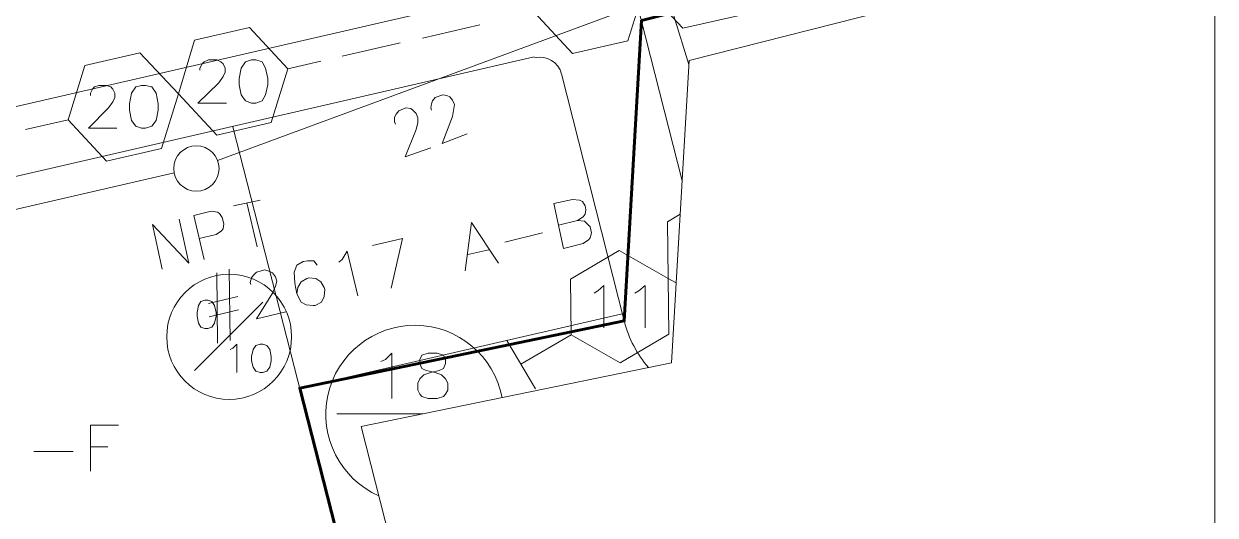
# Model space of a CAD drawing. Header units: millimetres. Extents: x 0.09 to 0.957, y 0.015 to 0.727.
# Drawn here: x 0.7763 to 0.9566, y 0.1853 to 0.2596 of the extents above; entities that cross this region are included whole.
import ezdxf

# ---------------------------------------------------------------- set-up
doc = ezdxf.new("R2010")
doc.units = ezdxf.units.MM
for name, color, linetype in [('PDF_0', 7, 'Continuous'), ('PDF_s48$BOUNDARY-NODE', 3, 'Continuous'), ('PDF_s48$HCOUNT', 1, 'Continuous'), ('PDF_s48$Passives-TapOffs', 7, 'Continuous'), ('PDF_s48$POLE', 7, 'Continuous'), ('PDF_s48$STRAND', 7, 'Continuous'), ('PDF_s48$Symbols-EndOfLine', 7, 'Continuous'), ('PDF_s48$Symbols-SelfTerminating', 7, 'Continuous')]:
    doc.layers.add(name, color=color, linetype=linetype)
for name, color, linetype, true_color in [('PDF_s48$Cable-565', 23, 'Continuous', 0xdd8a6e), ('PDF_s48$LOTS', 254, 'Continuous', 0xdcdcdc), ('PDF_s48$ROAD', 8, 'Continuous', 0x808080), ('PDF_s48$SDU', 157, 'Continuous', 0x396472)]:
    doc.layers.add(name, color=color, linetype=linetype, true_color=true_color)

msp = doc.modelspace()

# ---------------------------------------------------------------- linework, layer by layer
at = {"layer": 'PDF_0', "lineweight": 0, "const_width": 0.000105595703125}
msp.add_lwpolyline([(0.9565052685546787, 0.7268272021484308), (0.9565052685546787, 0.0151121630859374), (0.0903037158203117, 0.0151121630859374), (0.0903037158203117, 0.7268272021484308)], close=True, dxfattribs=at)
at = {"layer": 'PDF_0', "lineweight": 9}
msp.add_lwpolyline([(0.6175958593749943, 0.7194883007812435), (0.667225839843744, 0.5033338964843704), (0.7941518749999928, 0.5325839062499951), (0.8687024414062419, 0.5623618945312449), (0.9358613085937413, 0.2986894238281223), (0.9430418164062412, 0.2708121582031225), (0.8769389062499918, 0.2540224414062476), (0.8742990136718669, 0.2082995019531231), (0.8273089257812424, 0.1986902929687482), (0.8367069433593673, 0.1618373925781235), (0.6410381054687441, 0.1588807128906235), (0.5803205761718697, 0.1354384667968738)], dxfattribs=at)
at = {"layer": 'PDF_s48$BOUNDARY-NODE', "lineweight": 60}
msp.add_lwpolyline([(0.8998531738281167, 0.4093537207031213), (0.9285752050781164, 0.2967887011718723), (0.9337493945312413, 0.2763031347656224), (0.869758398437492, 0.2600413964843726), (0.8671185058593669, 0.2146352441406231), (0.8180165039062424, 0.2044980566406231), (0.8269921386718673, 0.1693346874999985), (0.7487457226562431, 0.1680675390624985)], dxfattribs=at)
at = {"layer": 'PDF_s48$Cable-565', "lineweight": 13}
for points in [[(0.8452601953124922, 0.2594078222656226), (0.8366013476562422, 0.2574015039062476)], [(0.8332222851562423, 0.2566623339843726), (0.8244578417968673, 0.2546560156249977)], [(0.8211843749999923, 0.2539168457031227), (0.8162213769531174, 0.2527552929687476)], [(0.7829587304687428, 0.2450468066406227), (0.7765173925781178, 0.2435684667968728)]]:
    msp.add_lwpolyline(points, dxfattribs=at)
at = {"layer": 'PDF_s48$HCOUNT', "lineweight": 9}
for points in [[(0.8124199316406174, 0.217486328124998), (0.8020715527343675, 0.207137949218748)], [(0.8074569335937425, 0.2103058203124981), (0.8078793164062426, 0.210517011718748), (0.8085128906249925, 0.211150585937498), (0.8085128906249925, 0.2068211621093731)]]:
    msp.add_lwpolyline(points, dxfattribs=at)
for points in [[(0.8036554882812424, 0.217803115234373), (0.8040778710937425, 0.217803115234373), (0.8047114453124926, 0.217591923828123), (0.8051338281249925, 0.216958349609373), (0.8053450195312425, 0.2159023925781231), (0.8053450195312425, 0.215374414062498), (0.8051338281249925, 0.214318457031248), (0.8047114453124926, 0.213684882812498), (0.8040778710937425, 0.2134736914062481), (0.8036554882812424, 0.2134736914062481), (0.8030219140624925, 0.213684882812498), (0.8027051269531176, 0.214318457031248), (0.8024939355468677, 0.215374414062498), (0.8024939355468677, 0.2159023925781231), (0.8027051269531176, 0.216958349609373), (0.8030219140624925, 0.217591923828123)], [(0.8119975488281173, 0.211150585937498), (0.8124199316406174, 0.211150585937498), (0.8130535058593675, 0.2109393945312481), (0.8134758886718675, 0.2103058203124981), (0.8136870800781174, 0.2092498632812481), (0.8136870800781174, 0.2086162890624981), (0.8134758886718675, 0.2076659277343731), (0.8130535058593675, 0.2070323535156231), (0.8124199316406174, 0.2068211621093731), (0.8119975488281173, 0.2068211621093731), (0.8113639746093674, 0.2070323535156231), (0.8109415917968675, 0.2076659277343731), (0.8107304003906175, 0.2086162890624981), (0.8107304003906175, 0.2092498632812481), (0.8109415917968675, 0.2103058203124981), (0.8113639746093674, 0.2109393945312481)]]:
    msp.add_lwpolyline(points, close=True, dxfattribs=at)
msp.add_circle((0.8073295854868655, 0.212238394080621), 0.0094508149037519, dxfattribs=at)
at = {"layer": 'PDF_s48$LOTS', "lineweight": 0}
for points in [[(0.8269921386718673, 0.1693346874999985), (0.8078793164062426, 0.2439908496093727)], [(0.866801718749992, 0.215691201171873), (0.8180165039062424, 0.2044980566406231)]]:
    msp.add_lwpolyline(points, dxfattribs=at)
at = {"layer": 'PDF_s48$Passives-TapOffs', "lineweight": 9}
for points in [[(0.875988544921867, 0.2588798437499976), (0.870180781249992, 0.2651099902343725), (0.8727150781249919, 0.2733464550781225), (0.8809515429687419, 0.2752471777343724), (0.8867593066406168, 0.2690170312499975), (0.8843306054687419, 0.2607805664062476)], [(0.8593044238281171, 0.2550783984374976), (0.8534966601562421, 0.2613085449218726), (0.8560309570312421, 0.2694394140624975), (0.864373017578117, 0.2713401367187475), (0.870180781249992, 0.2651099902343725), (0.867646484374992, 0.2569791210937477)], [(0.8054506152343675, 0.2427237011718728), (0.7996428515624926, 0.2489538476562477), (0.8020715527343675, 0.2570847167968726), (0.8104136132812424, 0.2589854394531226), (0.8162213769531174, 0.2527552929687476), (0.8136870800781174, 0.2446244238281228)], [(0.7887664941406177, 0.2388166601562478), (0.7829587304687428, 0.2450468066406227), (0.7854930273437429, 0.2532832714843727), (0.7938350878906179, 0.2551839941406226), (0.7996428515624926, 0.2489538476562477), (0.7971085546874928, 0.2407173828124978)], [(0.8107304003906175, 0.2541280371093726), (0.8113639746093674, 0.2541280371093726), (0.8123143359374925, 0.2538112499999976), (0.8128423144531174, 0.2528608886718727), (0.8131591015624925, 0.2512769531249977), (0.8131591015624925, 0.2503265917968727), (0.8128423144531174, 0.2488482519531227), (0.8123143359374925, 0.2478978906249977), (0.8113639746093674, 0.2475811035156227), (0.8107304003906175, 0.2475811035156227), (0.8097800390624925, 0.2478978906249977), (0.8091464648437424, 0.2488482519531227), (0.8088296777343675, 0.2503265917968727), (0.8088296777343675, 0.2512769531249977), (0.8091464648437424, 0.2528608886718727), (0.8097800390624925, 0.2538112499999976)], [(0.7940462792968677, 0.2502209960937477), (0.7946798535156177, 0.2502209960937477), (0.7956302148437427, 0.2500098046874977), (0.7962637890624926, 0.2490594433593727), (0.7965805761718677, 0.2474755078124977), (0.7965805761718677, 0.2465251464843727), (0.7962637890624926, 0.2449412109374978), (0.7956302148437427, 0.2440964453124978), (0.7946798535156177, 0.2437796582031227), (0.7940462792968677, 0.2437796582031227), (0.7932015136718678, 0.2440964453124978), (0.7925679394531177, 0.2449412109374978), (0.7922511523437427, 0.2465251464843727), (0.7922511523437427, 0.2474755078124977), (0.7925679394531177, 0.2490594433593727), (0.7932015136718678, 0.2500098046874977)], [(0.866484931640617, 0.2082995019531231), (0.859093232421867, 0.2125233300781231), (0.8589876367187422, 0.220970986328123), (0.8663793359374921, 0.2253004101562479), (0.8737710351562419, 0.2210765820312479), (0.873876630859367, 0.2126289257812481)]]:
    msp.add_lwpolyline(points, close=True, dxfattribs=at)
for points in [[(0.8029163183593675, 0.2525441015624977), (0.8029163183593675, 0.2528608886718727), (0.8032331054687425, 0.2534944628906226), (0.8035498925781176, 0.2538112499999976), (0.8041834667968675, 0.2541280371093726), (0.8054506152343675, 0.2541280371093726), (0.8060841894531175, 0.2538112499999976), (0.8064009765624925, 0.2534944628906226), (0.8067177636718675, 0.2528608886718727), (0.8067177636718675, 0.2522273144531227), (0.8064009765624925, 0.2515937402343727), (0.8057674023437424, 0.2506433789062477), (0.8025995312499926, 0.2475811035156227), (0.8069289550781173, 0.2475811035156227)], [(0.7863377929687428, 0.2487426562499977), (0.7863377929687428, 0.2490594433593727), (0.7866545800781177, 0.2496930175781227), (0.7869713671874928, 0.2500098046874977), (0.7876049414062427, 0.2502209960937477), (0.7887664941406177, 0.2502209960937477), (0.7894000683593677, 0.2500098046874977), (0.7897168554687428, 0.2496930175781227), (0.7900336425781177, 0.2490594433593727), (0.7900336425781177, 0.2484258691406227), (0.7897168554687428, 0.2477922949218727), (0.7890832812499928, 0.2468419335937477), (0.7860210058593678, 0.2437796582031227), (0.7903504296874928, 0.2437796582031227)], [(0.8749972751736724, 0.2203933911643938), (0.8737710351562419, 0.2210765820312479), (0.8736654394531168, 0.2296298339843728), (0.8755958378012474, 0.2307604958739921)], [(0.8625778906249919, 0.218859072265623), (0.863105869140617, 0.2191758593749979), (0.8640562304687421, 0.2200206249999979), (0.8640562304687421, 0.213579287109373)], [(0.8687024414062419, 0.218859072265623), (0.8693360156249919, 0.2191758593749979), (0.870286376953117, 0.2200206249999979), (0.870286376953117, 0.213579287109373)]]:
    msp.add_lwpolyline(points, dxfattribs=at)
at = {"layer": 'PDF_s48$POLE', "lineweight": 0}
for points in [[(0.8119975488281173, 0.2329033007812479), (0.8079849121093674, 0.2320585351562479)], [(0.8035498925781176, 0.2239276660156229), (0.8019659570312425, 0.2305801953124979), (0.8046058496093674, 0.2312137695312479), (0.8055562109374927, 0.2311081738281229), (0.8058729980468676, 0.2308969824218729), (0.8062953808593675, 0.2302634082031228), (0.8065065722656175, 0.2293130468749979), (0.8064009765624925, 0.2285738769531229), (0.8061897851562425, 0.2282570898437479), (0.8053450195312425, 0.2277291113281229), (0.8028107226562426, 0.2270955371093729)], [(0.8115751660156174, 0.2258283886718729), (0.8099912304687426, 0.2324809179687479)], [(0.7972141503906177, 0.222449326171873), (0.7957358105468677, 0.2292074511718729), (0.8012267871093676, 0.2233996874999979), (0.7997484472656177, 0.2300522167968729)]]:
    msp.add_lwpolyline(points, dxfattribs=at)
msp.add_circle((0.8023664252364155, 0.2376879776454799), 0.0034318345514775, dxfattribs=at)
at = {"layer": 'PDF_s48$ROAD', "lineweight": 0}
for points in [[(0.8758873329919641, 0.2358091925772078), (0.8133702929687425, 0.4810532031249956)], [(0.850751171874992, 0.2644764160156225), (0.7004884863281186, 0.2299466210937479), (0.7030227832031186, 0.219915029296873), (0.8534966601562421, 0.2545504199218727)], [(0.8671185058593669, 0.2146352441406231), (0.857614892578117, 0.2520161230468727)]]:
    msp.add_lwpolyline(points, dxfattribs=at)
for centre, radius, start, end in [((0.8543216058015778, 0.2510991695989997), 0.0034318609827325, 14.29871496148741, 102.9473784259998), ((0.8837839900389081, 0.2187855957271057), 0.0171593021789516, 194.2987078062093, 220.7644229722157)]:
    msp.add_arc(centre, radius, start, end, dxfattribs=at)
at = {"layer": 'PDF_s48$SDU', "lineweight": 0}
for points in [[(0.860043593749992, 0.2298410253906229), (0.861099550781242, 0.2297354296874979), (0.861944316406242, 0.2288906640624979), (0.862155507812492, 0.2279403027343729), (0.861944316406242, 0.2272011328124979), (0.8617331249999921, 0.2268843457031229), (0.860888359374992, 0.226356367187498), (0.857931679687492, 0.2256171972656229), (0.8564533398437422, 0.2323753222656228), (0.8593044238281171, 0.2330088964843728), (0.860360380859367, 0.2329033007812479), (0.8607827636718671, 0.2326921093749978), (0.861205146484367, 0.2320585351562479), (0.861310742187492, 0.2314249609374979), (0.861205146484367, 0.2307913867187479), (0.860888359374992, 0.2303690039062479), (0.860043593749992, 0.2298410253906229), (0.8571925097656171, 0.2291018554687479)], [(0.8430426855468672, 0.2222381347656229), (0.8439930468749922, 0.2295242382812479), (0.8481112792968672, 0.2233996874999979)], [(0.8547638085937421, 0.2279403027343729), (0.8490616406249921, 0.2265675585937479)], [(0.8289984570312423, 0.226039580078123), (0.8335390722656173, 0.2270955371093729), (0.8318495410156174, 0.219598242187498)], [(0.8466329394531172, 0.2254060058593729), (0.8434650683593671, 0.2246668359374979)], [(0.8175941210937425, 0.218753476562498), (0.8172773339843676, 0.220337412109373), (0.8171717382812425, 0.222026943359373), (0.8175941210937425, 0.2230829003906229), (0.8185444824218674, 0.223610878906248), (0.8191780566406174, 0.2237164746093729), (0.8201284179687425, 0.2237164746093729), (0.8206563964843674, 0.2230829003906229)], [(0.8239298632812424, 0.2235052832031229), (0.8244578417968673, 0.2239276660156229), (0.8251970117187424, 0.2251948144531229), (0.8267809472656173, 0.218436689453123)], [(0.8055562109374927, 0.2112561816406231), (0.8054506152343675, 0.2219213476562479)], [(0.8074569335937425, 0.211678564453123), (0.8073513378906175, 0.222449326171873)], [(0.8106248046874927, 0.2201262207031229), (0.8105192089843676, 0.2204430078124979), (0.8107304003906175, 0.221182177734373), (0.8109415917968675, 0.221498964843748), (0.8114695703124926, 0.222026943359373), (0.8127367187499924, 0.222343730468748), (0.8134758886718675, 0.222132539062498), (0.8138982714843676, 0.2219213476562479), (0.8143206542968675, 0.2212877734374979), (0.8145318457031175, 0.2206541992187479), (0.8143206542968675, 0.219915029296873), (0.8138982714843676, 0.218859072265623), (0.8114695703124926, 0.214952031249998), (0.8159045898437424, 0.216007988281248)], [(0.8086184863281175, 0.218331093749998), (0.8041834667968675, 0.217275136718748)], [(0.8087240820312425, 0.216324775390623), (0.8042890624999925, 0.2152688183593731)], [(0.7863377929687428, 0.1919321679687482), (0.7863377929687428, 0.1989014843749982), (0.7905616210937428, 0.1989014843749982)], [(0.7836979003906178, 0.1948888476562482), (0.7777845410156179, 0.1948888476562482)], [(0.7889776855468678, 0.1956280175781232), (0.7863377929687428, 0.1956280175781232)]]:
    msp.add_lwpolyline(points, dxfattribs=at)
msp.add_lwpolyline([(0.8176997167968675, 0.219703837890623), (0.8182276953124924, 0.220548603515623), (0.8190724609374925, 0.2210765820312479), (0.8193892480468674, 0.221182177734373), (0.8204452050781174, 0.2210765820312479), (0.8211843749999923, 0.220548603515623), (0.8217123535156174, 0.219703837890623), (0.8218179492187424, 0.219387050781248), (0.8217123535156174, 0.218331093749998), (0.8212899707031175, 0.217486328124998), (0.8203396093749923, 0.216958349609373), (0.8200228222656173, 0.216958349609373), (0.8189668652343675, 0.217063945312498), (0.8182276953124924, 0.217486328124998), (0.8175941210937425, 0.218753476562498)], close=True, dxfattribs=at)
at = {"layer": 'PDF_s48$STRAND', "color": 254, "lineweight": 0, "true_color": 0xdcdcdc}
for points in [[(0.8055562109374927, 0.2389222558593728), (0.8703919726562419, 0.2627868847656225)], [(0.8746158007812418, 0.2607805664062476), (0.8769032811260736, 0.2534054142599802)], [(0.7320616015624932, 0.221604560546873), (0.7990092773437426, 0.2370215332031228)]]:
    msp.add_lwpolyline(points, dxfattribs=at)
at = {"layer": 'PDF_s48$STRAND', "lineweight": 0}
for points in [[(0.8379740917968673, 0.2465251464843727), (0.8378684960937421, 0.2468419335937477), (0.8379740917968673, 0.2474755078124977), (0.8380796874999923, 0.2478978906249977), (0.8385020703124922, 0.2484258691406227), (0.8396636230468671, 0.2488482519531227), (0.8402971972656171, 0.2487426562499977), (0.8407195800781172, 0.2485314648437477), (0.8411419628906172, 0.2480034863281227), (0.8414587499999923, 0.2473699121093727), (0.8413531542968673, 0.2467363378906227), (0.8411419628906172, 0.2455747851562477), (0.8395580273437422, 0.2414565527343728), (0.8433594726562422, 0.2429348925781228)], [(0.8324831152343674, 0.2444132324218727), (0.8323775195312423, 0.2447300195312477), (0.8323775195312423, 0.2454691894531227), (0.8325887109374923, 0.2458915722656227), (0.8330110937499924, 0.2464195507812477), (0.8340670507812422, 0.2468419335937477), (0.8348062207031173, 0.2467363378906227), (0.8351230078124922, 0.2465251464843727), (0.8356509863281173, 0.2459971679687477), (0.8358621777343673, 0.2453635937499977), (0.8358621777343673, 0.2446244238281228), (0.8356509863281173, 0.2435684667968728), (0.8339614550781174, 0.2394502343749978), (0.8378684960937421, 0.2408229785156228)]]:
    msp.add_lwpolyline(points, dxfattribs=at)
at = {"layer": 'PDF_s48$Symbols-EndOfLine', "lineweight": 9}
msp.add_lwpolyline([(0.8302656054687423, 0.2085106933593731), (0.8310047753906173, 0.2088274804687481), (0.8319551367187422, 0.2097778417968731), (0.8319551367187422, 0.2029141210937482)], dxfattribs=at)
msp.add_lwpolyline([(0.8374461132812422, 0.2097778417968731), (0.8388188574218672, 0.2097778417968731), (0.8397692187499922, 0.2094610546874981), (0.8400860058593671, 0.2088274804687481), (0.8400860058593671, 0.2081939062499981), (0.8397692187499922, 0.2074547363281231), (0.8391356445312421, 0.207137949218748), (0.8378684960937421, 0.2068211621093731), (0.8368125390624923, 0.206504374999998), (0.8361789648437422, 0.2058708007812481), (0.8358621777343673, 0.2052372265624981), (0.8358621777343673, 0.2041812695312481), (0.8361789648437422, 0.2035476953124982), (0.8364957519531174, 0.2032309082031232), (0.8374461132812422, 0.2029141210937482), (0.8388188574218672, 0.2029141210937482), (0.8397692187499922, 0.2032309082031232), (0.8400860058593671, 0.2035476953124982), (0.8404027929687423, 0.2041812695312481), (0.8404027929687423, 0.2052372265624981), (0.8400860058593671, 0.2058708007812481), (0.8394524316406172, 0.206504374999998), (0.8385020703124922, 0.2068211621093731), (0.8371293261718673, 0.207137949218748), (0.8364957519531174, 0.2074547363281231), (0.8361789648437422, 0.2081939062499981), (0.8361789648437422, 0.2088274804687481), (0.8364957519531174, 0.2094610546874981)], close=True, dxfattribs=at)
at = {"layer": 'PDF_s48$Symbols-EndOfLine', "color": 15, "lineweight": 0, "true_color": 0x954a4a}
msp.add_lwpolyline([(0.8366036684409262, 0.2005910156249981), (0.8236130761718673, 0.2005910156249981)], dxfattribs=at)
msp.add_arc((0.8354191709218634, 0.2005167881093679), 0.0134634511484413, 10.85686908877355, 246.1920472732554, dxfattribs=at)
at = {"layer": 'PDF_s48$Symbols-SelfTerminating', "lineweight": 9}
for points in [[(0.8537078515624921, 0.2043924609374981), (0.8493784277343671, 0.211678564453123)], [(0.8514903417968671, 0.2080883105468731), (0.859093232421867, 0.2125233300781231)]]:
    msp.add_lwpolyline(points, dxfattribs=at)

doc.saveas('drawing.dxf')
